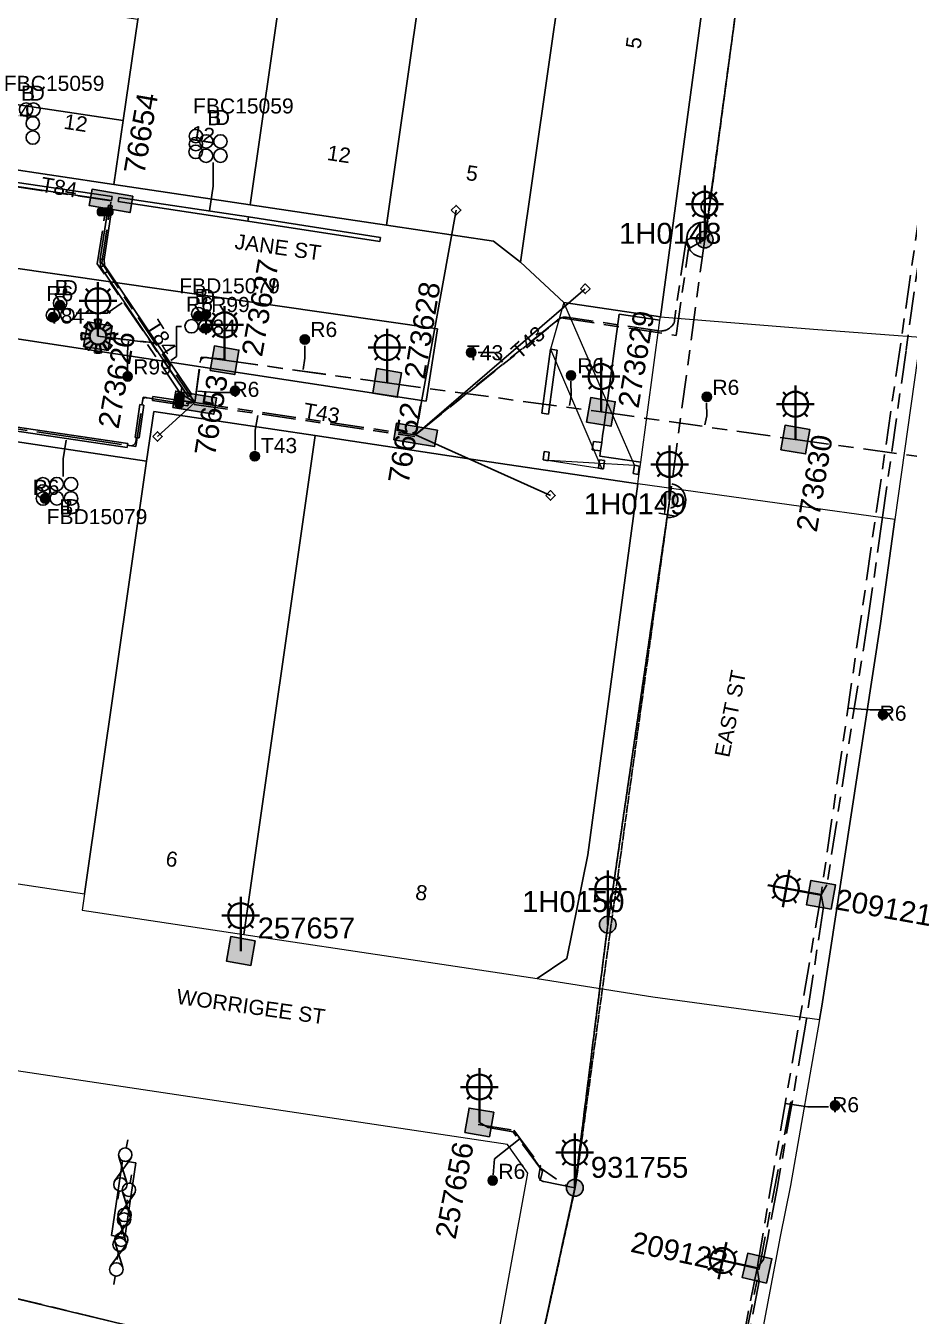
# Model space of a CAD drawing. Header units: metres. Extents: x 280709 to 281347, y 6137535 to 6138306.
# Drawn here: x 281033.1 to 281138.6, y 6137952.8 to 6138106.9 of the extents above; entities that cross this region are included whole.
import ezdxf
from ezdxf.enums import TextEntityAlignment as Align

# ---------------------------------------------------------------- set-up
doc = ezdxf.new("R2010")
doc.units = ezdxf.units.M
doc.linetypes.add('Cable Exist OH', pattern=[1, 1, 0])
doc.linetypes.add('Cable Exist UG', pattern=[8.2, 4, -1.2, 1.8, -1.2])
doc.layers.get('0').update_dxf_attribs({"color": 6})
for name, color, linetype in [('_User DUCT CONFIGS', 7, 'Continuous'), ('Duct_SP_EXT', 7, 'Continuous'), ('Equip_LV_EXT', 7, 'Continuous'), ('Equip_SL_EXT', 7, 'Continuous'), ('Equip_SP_LV_EXT', 7, 'Continuous'), ('Equip_SP_SL_EXT', 7, 'Continuous'), ('Mains_HV_EXT', 7, 'Continuous'), ('Mains_LV_EXT', 7, 'Continuous'), ('Mains_LV_SL_EXT', 7, 'Continuous'), ('Mains_SL_EXT', 7, 'Continuous'), ('OH_Details_SP_MISC', 7, 'Continuous'), ('Services_SP_EXT', 7, 'Continuous'), ('Sub_LV_EXT', 7, 'Continuous'), ('SupportsOH_SP_TR_HV_LV_SL_EXT', 7, 'Continuous'), ('SupportsUG_SP_LV_EXT', 7, 'Continuous'), ('SupportsUG_SP_LV_SL_EXT', 7, 'Continuous'), ('Trench_SP_EXT', 7, 'Continuous'), ('UG_Details_SP_MISC', 7, 'Continuous')]:
    doc.layers.add(name, color=color, linetype=linetype)
doc.layers.add('Cadastre Land Parcels_SP_EXT', color=9, linetype='Continuous', lineweight=5)
doc.layers.add('Cadastre Roads_SP_EXT', color=9, linetype='Continuous', lineweight=5)
doc.styles.add('COLUMN_LABEL', font='arial.ttf')
doc.styles.add('iecARIAL', font='arial.ttf', dxfattribs={"height": 2})
doc.styles.add('POLE_LABEL', font='arial.ttf')
doc.styles.get("Standard").update_dxf_attribs({"font": 'arial.ttf'})

# ---------------------------------------------------------------- blocks, each defined once
blk = doc.blocks.new('COLUMN_EXT')
blk.add_hatch(color=256).paths.add_polyline_path([(-1.49, 1.48), (-1.49, -1.49), (1.48, -1.49), (1.48, 1.48)])
blk.add_lwpolyline([(-1.49, -1.49), (1.48, -1.49), (1.48, 1.48), (-1.49, 1.48)], close=True)
for tag, height, style, flags, p in [('ASSET_NUM', 2.5, 'COLUMN_LABEL', 8, (2, 2)), ('STRUCTURE_PLANT_NUMBER', 0.2, 'POLE_LABEL', 9, (1.81, 0.03)), ('STREET_CODE', 0.2, 'COLUMN_LABEL', 9, (1.81, -0.2))]:
    blk.add_attdef(tag, text='', height=height, dxfattribs=dict(style=style, flags=flags)).set_placement(p, align=Align.MIDDLE_LEFT)
at = {"flags": 9}
for tag, p in [('COLUMN_TYPE', (1.81, -0.4)), ('OWNED_BY', (1.81, -0.6)), ('STATE', (1.81, -0.8)), ('USAGE', (1.81, -1)), ('STREETNAME', (1.81, -1.6)), ('LEGEND', (1.81, -1.2)), ('LOCATION', (1.81, -1.4)), ('SUBURB', (1.81, -1.8)), ('NOTES', (1.81, -2))]:
    blk.add_attdef(tag, text='', height=0.2, dxfattribs=at).set_placement(p, align=Align.MIDDLE_LEFT)
at = {"flags": 1}
blk.add_attdef('Z', (1.81, -2.35), '', height=0.2, dxfattribs=at)
blk = doc.blocks.new('PILLAR_EXT')
blk.add_hatch(color=256).paths.add_polyline_path([(-2.475, 0.99), (-2.475, -0.99), (2.475, -0.99), (2.475, 0.99)])
blk.add_lwpolyline([(-2.475, -0.99), (2.475, -0.99), (2.475, 0.99), (-2.475, 0.99)], close=True)
at = {"style": 'iecARIAL', "flags": 8}
blk.add_attdef('ASSET_NUM', (1.5, 3.5), '', height=2.5, dxfattribs=at)
for tag, p, flags in [('OWNED_BY', (0, -0.2), 9), ('STATE', (0, -0.4), 9), ('SUPPORT_TYPE', (0, -0.6), 9), ('USAGE', (0, -0.8), 9), ('LEGEND', (0, -1), 9), ('LOCATION', (0, -1.2), 9), ('NOTES', (0, -1.4), 9), ('PARENT', (0, -1.6), 9), ('STREETNAME', (0, -1.8), 9), ('SUBURB', (0, -2), 1)]:
    blk.add_attdef(tag, p, '', height=0.2, dxfattribs=dict(flags=flags))
blk = doc.blocks.new('DUCT_EXT')
blk.add_circle((0, 0.8), 0.8)
at = {"flags": 1}
blk.add_attdef('Z', (0, 0), '', height=0.2, dxfattribs=at)
at = {"flags": 9}
for tag, p in [('DUCT_CODE', (0, 0)), ('XSECT_TYPE', (0, -0.2)), ('STATE', (0, -0.6)), ('FB_REFERENCE', (0, -0.4)), ('NOTES', (0, -0.8))]:
    blk.add_attdef(tag, text='', height=0.2, dxfattribs=at).set_placement(p, align=Align.MIDDLE_LEFT)
blk = doc.blocks.new('LV_OH_LINKS_OPEN_EXT')
for p, q in [((-0.17, 4.97), (-0.17, 5.46)), ((0.17, 4.97), (0.17, 5.46)), ((-0.17, 3), (-0.17, 2.5)), ((0.17, 3), (0.17, 2.5))]:
    blk.add_line(p, q)
blk.add_lwpolyline([(0, 2.99, 1), (0, 4.98, 1)], format="xyb", close=True)
at = {"flags": 9}
for tag, p in [('ACTUAL_STATUS', (0, 0)), ('CONSTRUCTED_VOLTAGE', (0, -0.2)), ('OPERATING_VOLTAGE', (0, -0.6)), ('ORIENTATION', (0, -0.8)), ('OWNED_BY', (0, -1)), ('STATE', (0, -1.2)), ('SWITCH_TYPE', (0, -1.4)), ('NO_PHASES', (0, -0.4)), ('USAGE', (0, -1.6)), ('LEGEND', (0, -1.8)), ('NOTES', (0, -2))]:
    blk.add_attdef(tag, text='', height=0.2, dxfattribs=at).set_placement(p, align=Align.MIDDLE_LEFT)
at = {"flags": 1}
blk.add_attdef('Z', (0, 0), '', height=0.2, dxfattribs=at)
blk = doc.blocks.new('SL_LANTERN_EXT')
at = {"lineweight": 40}
for p, q in [((0, 1.97), (0, 6.47)), ((-1.46, 5.68), (-1.06, 5.28)), ((1.46, 5.68), (1.06, 5.28)), ((-2.25, 4.22), (2.25, 4.22)), ((-1.46, 2.76), (-1.06, 3.16)), ((1.46, 2.76), (1.06, 3.16)), ((0, 0), (0, 2.72))]:
    blk.add_line(p, q, dxfattribs=at)
blk.add_circle((0, 4.22), 1.5, dxfattribs=at)
at = {"style": 'iecARIAL', "flags": 9}
blk.add_attdef('ASSET_NUM', (1.5, 1.5), '', height=2.5, dxfattribs=at)
for tag, p, height, flags in [('OPERATING_VOLTAGE', (0.98, -1.65), 0.2, 9), ('CONSTRUCTED_VOLTAGE', (0.98, -0.65), 0.2, 9), ('CONTROL_TYPE', (0.98, -0.85), 0.2, 9), ('LANTERN_PURPOSE', (0.98, -1.05), 0.2, 9), ('LANTERN_TYPE', (0.98, -1.25), 0.2, 9), ('NO_PHASES', (0.98, -1.45), 0.2, 9), ('LNUMBER', (2.18, -3.25), 2.5, 8), ('ORIENTATION', (0.98, -1.85), 0.2, 9), ('OWNED_BY', (0.98, -2.05), 0.2, 9), ('STATE', (0.98, -2.25), 0.2, 9), ('USAGE', (0.98, -2.45), 0.2, 9), ('CEXIST', (0.98, -2.65), 0.2, 9), ('CNEW', (0.98, -2.85), 0.2, 9), ('CNUMBER', (0.98, -3.05), 0.2, 9), ('CREMOVE', (0.98, -3.25), 0.2, 9), ('CREPLACE', (0.98, -3.45), 0.2, 9), ('LKINGHEIGHT', (0.98, -3.65), 0.2, 9), ('LBRACKET', (0.98, -3.85), 0.2, 9), ('LBRACKETVOCAB', (0.98, -4.05), 0.2, 9), ('LCATEGORY', (0.98, -4.25), 0.2, 9), ('LCHARGE1', (0.98, -4.45), 0.2, 9), ('LCHARGE1PERCENT', (0.98, -4.65), 0.2, 9), ('LCHARGE2', (0.98, -4.85), 0.2, 9), ('LCHARGE2PERCENT', (0.98, -5.05), 0.2, 9), ('LCHARGE3', (0.98, -5.25), 0.2, 9), ('LCHARGE3PERCENT', (0.98, -5.45), 0.2, 9), ('LEXIST', (0.98, -5.65), 0.2, 9), ('LLAMP', (0.98, -5.85), 0.2, 9), ('LLAMPVOCAB', (0.98, -6.05), 0.2, 9), ('LMAST', (0.98, -6.25), 0.2, 9), ('LMASTVOCAB', (0.98, -6.45), 0.2, 9), ('LNEW', (0.98, -6.65), 0.2, 9), ('LANTNUMBER', (0.98, -6.85), 0.2, 9), ('LOUTREACH', (0.98, -7.25), 0.2, 9), ('LOUTREACHVOCAB', (0.98, -7.45), 0.2, 9), ('LRATECODE', (0.98, -7.65), 0.2, 9), ('LREMOVE', (0.98, -7.85), 0.2, 9), ('STREETNAME', (0.98, -9.25), 0.2, 9), ('LREPLACE', (0.98, -8.05), 0.2, 9), ('LTYPE', (0.98, -8.25), 0.2, 9), ('LTYPEVOCAB', (0.98, -8.45), 0.2, 9), ('LEGEND', (0.98, -8.65), 0.2, 9), ('LOCATION', (0.98, -8.85), 0.2, 9), ('NOTES', (0.98, -9.05), 0.2, 9), ('SUBURB', (0.98, -9.45), 0.2, 1)]:
    blk.add_attdef(tag, p, '', height=height, dxfattribs=dict(flags=flags))
blk = doc.blocks.new('SL_NIGHTWATCH_EXT')
at = {"lineweight": 40}
h = blk.add_hatch(color=256, dxfattribs=at)
h.paths.add_polyline_path([(0.39, 1.96, 0.098491), (-0.39, 1.96), (-0.2, 0.98, -0.098491), (0.19, 0.98)])
h.paths.add_polyline_path([(0.55, 0.83, -0.098491), (0.83, 0.56), (1.66, 1.11, 0.098491), (1.11, 1.66)])
h.paths.add_polyline_path([(0.98, 0.2, -0.098491), (0.98, -0.19), (1.96, -0.39, 0.098491), (1.96, 0.39)])
h.paths.add_polyline_path([(0.83, -0.55, -0.098491), (0.56, -0.83), (1.11, -1.66, 0.098491), (1.66, -1.11)])
h.paths.add_polyline_path([(-0.19, -0.98), (-0.39, -1.96, 0.098491), (0.39, -1.96), (0.2, -0.98, -0.098491)])
h.paths.add_polyline_path([(-0.83, -0.56), (-1.66, -1.11, 0.098491), (-1.11, -1.66), (-0.55, -0.83, -0.098491)])
h.paths.add_polyline_path([(-0.98, 0.19), (-1.96, 0.39, 0.098491), (-1.96, -0.39), (-0.98, -0.2, -0.098491)])
h.paths.add_polyline_path([(-1.11, 1.66, 0.098491), (-1.66, 1.11), (-0.83, 0.55, -0.098491), (-0.56, 0.83)])
for p, q in [((-1.16, 1.63), (-1.16, 1.63, 0)), ((-1.1, 1.64), (-1.1, 1.64, 0)), ((1.08, 1.63), (1.08, 1.63, 0)), ((-0.86, -0.57), (-0.86, -0.57, 0)), ((0.82, -0.57), (0.82, -0.57, 0)), ((1.96, -0.37), (1.96, -0.37, 0)), ((1.13, -1.65), (1.13, -1.65, 0))]:
    blk.add_line(p, q, dxfattribs=at)
for points in [[(-0.56, 0.83, 0.098491), (-0.83, 0.55), (-1.66, 1.11, -0.098491), (-1.11, 1.66)], [(-0.2, 0.98, -0.098491), (0.19, 0.98), (0.39, 1.96, 0.098491), (-0.39, 1.96)], [(0.83, 0.56), (1.66, 1.11, 0.098491), (1.11, 1.66), (0.55, 0.83, -0.098491)], [(-0.98, 0.19, 0.098491), (-0.98, -0.2), (-1.96, -0.39, -0.098491), (-1.96, 0.39)], [(0.98, -0.19), (1.96, -0.39, 0.098491), (1.96, 0.39), (0.98, 0.2, -0.098491)], [(-0.83, -0.56, 0.098491), (-0.55, -0.83), (-1.11, -1.66, -0.098491), (-1.66, -1.11)], [(0.2, -0.98), (0.39, -1.96, -0.098491), (-0.39, -1.96), (-0.19, -0.98, 0.098491)], [(0.56, -0.83), (1.11, -1.66, 0.098491), (1.66, -1.11), (0.83, -0.55, -0.098491)]]:
    blk.add_lwpolyline(points, format="xyb", close=True, dxfattribs=at)
blk.add_circle((0, 0), 1, dxfattribs=at)
blk = doc.blocks.new('CCP_EXT')
at = {"flags": 9}
for tag, p in [('LIFE_SUPPORT', (0, -1.6)), ('STATE', (0, -1.8)), ('NOTES', (0, -2))]:
    blk.add_attdef(tag, text='', height=0.2, dxfattribs=at).set_placement(p, align=Align.MIDDLE_LEFT)
blk.add_wipeout([(0, 0.57), (0.57, 0), (0, -0.57), (-0.57, 0)])
blk.add_lwpolyline([(-0.57, 0), (0, 0.57), (0.57, 0), (0, -0.57), (-0.57, 0)])
at = {"flags": 1}
blk.add_attdef('Z', (0, 0), '', height=0.2, dxfattribs=at)
at = {"flags": 9}
for tag, p in [('CCP_TYPE', (0, 0)), ('CONSTRUCTED_VOLTAGE', (0, -0.2)), ('OPERATING_VOLTAGE', (0, -0.6)), ('ORIENTATION', (0, -0.8)), ('OWNED_BY', (0, -1)), ('NO_PHASES', (0, -0.4)), ('USAGE', (0, -1.2)), ('LEGEND', (0, -1.4))]:
    blk.add_attdef(tag, text='', height=0.2, dxfattribs=at).set_placement(p, align=Align.MIDDLE_LEFT)
blk = doc.blocks.new('POLE_EXT')
blk.add_hatch(color=256).paths.add_polyline_path([(-1, 0, 1), (1, 0, 1)])
blk.add_lwpolyline([(-1, 0, 1), (1, 0, 1)], format="xyb", close=True)
for tag, height, flags, p in [('pNumber', 2.5, 8, (-17.84, 2.07)), ('OWNED_BY', 0.2, 9, (1.35, -0.4)), ('SPECIAL_USE', 0.2, 9, (1.35, -0.8)), ('STATE', 0.2, 9, (1.35, -1)), ('cLV', 0.2, 9, (1.35, -1.4)), ('hDepth', 0.2, 9, (1.35, -1.6)), ('PARENT', 0.2, 9, (1.35, -0.6)), ('USAGE', 0.2, 9, (1.35, -1.2)), ('hDia', 0.2, 9, (1.35, -1.8)), ('cHV', 0.2, 9, (1.35, -2)), ('LBRACKET', 0.2, 9, (1.35, -2.2)), ('LExisting', 0.2, 9, (1.35, -2.4)), ('LANTNUMBER', 0.2, 9, (1.35, -2.6)), ('LOther', 0.2, 9, (1.35, -2.8)), ('LRemove', 0.2, 9, (1.35, -3)), ('cLinedev', 0.2, 9, (1.35, -3.4)), ('pExisting', 0.2, 9, (1.35, -3.8)), ('pFooting', 0.2, 9, (1.35, -4.4)), ('pNew', 0.2, 9, (1.35, -4.6)), ('LEGEND', 0.2, 9, (1.35, -3.2)), ('LOCATION', 0.2, 9, (1.35, -3.6)), ('PFNUMBER', 0.2, 9, (1.35, -4)), ('NEWPFNUMBER', 0.2, 9, (1.35, -4.2)), ('pRelocate', 0.2, 9, (1.35, -5)), ('pRemove', 0.2, 9, (1.35, -5.2)), ('pReplace', 0.2, 9, (1.35, -5.4)), ('pStay', 0.2, 9, (1.35, -5.6)), ('pType', 0.2, 9, (1.35, -5.8)), ('cspan', 0.2, 9, (1.35, -6)), ('STREETNAME', 0.2, 9, (1.35, -6.2)), ('SUBURB', 0.2, 9, (1.35, -6.4)), ('OPERATED_BY', 0.2, 9, (1.36, -7.01)), ('NOTES', 0.2, 9, (1.35, -6.6)), ('MAINTAINED_BY', 0.2, 9, (1.36, -6.81))]:
    blk.add_attdef(tag, text='', height=height, dxfattribs=dict(flags=flags)).set_placement(p, align=Align.MIDDLE_LEFT)
at = {"style": 'POLE_LABEL'}
for tag, height, flags, p in [('ASSET_NUM', 2.5, 8, (2, 2)), ('STRUCTURE_PLANT_NUMBER', 0.2, 9, (1.35, 0.03)), ('STREET_CODE', 0.2, 9, (1.35, -0.2))]:
    blk.add_attdef(tag, text='', height=height, dxfattribs=dict(at, flags=flags)).set_placement(p, align=Align.MIDDLE_LEFT)
at = {"flags": 1}
blk.add_attdef('Z', (1.35, -7.33), '', height=0.2, dxfattribs=at)
blk = doc.blocks.new('SL_STJ_EXT')
h = blk.add_hatch(color=256)
edge = h.paths.add_edge_path()
edge.add_ellipse((-0.59, 0.13), major_axis=(0.226, 0.226), ratio=1, start_angle=45, end_angle=135)
edge.add_line((-0.91, 0.13), (-0.91, -0.13))
edge.add_ellipse((-0.59, -0.13), major_axis=(0.226, 0.226), ratio=1, start_angle=135, end_angle=225)
edge.add_line((-0.59, -0.45), (0.59, -0.45))
edge.add_ellipse((0.59, -0.13), major_axis=(-0.226, 0.226), ratio=1, start_angle=135, end_angle=225)
edge.add_line((0.91, -0.13), (0.91, 0.13))
edge.add_ellipse((0.59, 0.13), major_axis=(-0.226, 0.226), ratio=1, start_angle=225, end_angle=315)
edge.add_line((0.59, 0.45), (-0.59, 0.45))
blk.add_lwpolyline([(-0.91, 0.13), (-0.91, -0.13, 0.414214), (-0.59, -0.45), (0.59, -0.45, 0.414214), (0.91, -0.13), (0.91, 0.13, 0.414214), (0.59, 0.45), (-0.59, 0.45, 0.414214)], format="xyb", close=True)
at = {"flags": 1}
blk.add_attdef('Z', (0, 0), '', height=0.2, dxfattribs=at)
at = {"flags": 9}
for tag, p in [('ORIENTATION', (0, 0)), ('USAGE', (0, -0.2)), ('LEGEND', (0, -0.4)), ('NOTES', (0, -0.6))]:
    blk.add_attdef(tag, text='', height=0.2, dxfattribs=at).set_placement(p, align=Align.MIDDLE_LEFT)
blk = doc.blocks.new('End Shackle_EXT')
at = {"flags": 9}
for tag, p in [('STATE', (0, -1.2)), ('USAGE', (0, -1.4)), ('NOTES', (0, -1.6))]:
    blk.add_attdef(tag, text='', height=0.2, dxfattribs=at).set_placement(p, align=Align.MIDDLE_LEFT)
blk.add_wipeout([(0, 0.25), (1.81, 0.25), (1.82, -0.25), (0, -0.25)])
blk.add_line((1.81, -1), (1.81, 1))
at = {"flags": 1}
blk.add_attdef('Z', (0, 0), '', height=0.2, dxfattribs=at)
at = {"flags": 9}
for tag, p in [('CONNECTOR_TYPE', (0, 0)), ('CONSTRUCTED_VOLTAGE', (0, -0.2)), ('OPERATING_VOLTAGE', (0, -0.6)), ('ORIENTATION', (0, -0.8)), ('OWNED_BY', (0, -1)), ('NO_PHASES', (0, -0.4))]:
    blk.add_attdef(tag, text='', height=0.2, dxfattribs=at).set_placement(p, align=Align.MIDDLE_LEFT)
blk = doc.blocks.new('CABLE_LARGE_EXT')
h = blk.add_hatch(color=256)
edge = h.paths.add_edge_path()
edge.add_arc((0, 0.55), 0.55, 0, 360)
blk.add_circle((0, 0.55), 0.55)
at = {"flags": 1}
blk.add_attdef('Z', (0, 0), '', height=0.2, dxfattribs=at)
at = {"flags": 9}
for tag, p in [('COND_CODE', (0, 0)), ('STATE', (0, -0.4)), ('XSECT_SIZE', (0, -0.6)), ('FB_REFERENCE', (0, -0.2)), ('NOTES', (0, -0.8))]:
    blk.add_attdef(tag, text='', height=0.2, dxfattribs=at).set_placement(p, align=Align.MIDDLE_LEFT)
blk = doc.blocks.new('LV_UG_DFUSE_CLOSED_EXT')
for points in [[(1, 0), (0, 0)], [(5.04, 0.73), (2.16, -0.72)], [(5.05, -0.71), (2.16, 0.72)], [(6.2, 0.01), (7.2, 0.01)]]:
    blk.add_lwpolyline(points)
for centre in [(1.8, 0), (5.4, 0.01)]:
    blk.add_circle(centre, 0.8)
at = {"flags": 9}
for tag, p in [('ACTUAL_STATUS', (0, 0)), ('CONSTRUCTED_VOLTAGE', (0, -0.2)), ('OPERATING_VOLTAGE', (0, -0.6)), ('ORIENTATION', (0, -0.8)), ('STATE', (0, -1)), ('SWITCH_TYPE', (0, -1.2)), ('NO_PHASES', (0, -0.4)), ('USAGE', (0, -1.4)), ('NOTES', (0, -1.6))]:
    blk.add_attdef(tag, text='', height=0.2, dxfattribs=at).set_placement(p, align=Align.MIDDLE_LEFT)
at = {"flags": 1}
blk.add_attdef('Z', (0, 0), '', height=0.2, dxfattribs=at)

msp = doc.modelspace()

# ---------------------------------------------------------------- linework, layer by layer
at = {"layer": '_User DUCT CONFIGS'}
for points in [[(281055.5, 6138090.55), (281055.52, 6138087.72), (281055.08, 6138084.78)], [(281039.17, 6138072.53), (281042.85, 6138072.54), (281044.66, 6138073.77)], [(281051.72, 6138070.94), (281051.13, 6138070.94), (281051.15, 6138067.39), (281050.45, 6138066.9)], [(281045.3, 6138065.47), (281045.29, 6138067.93), (281045.39, 6138069.2)], [(281066.46, 6138068.66), (281066.47, 6138067.18), (281066.25, 6138065.8)], [(281087.15, 6138067.83), (281089.1, 6138067.84), (281090.07, 6138066.68)], [(281098.24, 6138064.43), (281098.25, 6138062.7), (281098.08, 6138061.52)], [(281057.53, 6138063.07), (281055.72, 6138063.07), (281053.67, 6138063.23)], [(281114.44, 6138061.84), (281114.45, 6138060.28), (281114.21, 6138059.22)], [(281060.54, 6138056.17), (281060.54, 6138058.56), (281060.83, 6138060.31)], [(281037.61, 6138053.06), (281037.61, 6138055.17), (281037.95, 6138057.37)], [(281136.42, 6138025.19), (281133.96, 6138025.17), (281131.32, 6138025.39)], [(281129, 6137977.79), (281126.51, 6137977.78), (281123.83, 6137978.19)], [(281088.96, 6137969.64), (281089.12, 6137971.56), (281092.16, 6137973.99)]]:
    msp.add_lwpolyline(points, dxfattribs=at)
at = {"layer": 'Cadastre Land Parcels_SP_EXT', "linetype": 'Continuous'}
msp.add_lwpolyline([(281312.17, 6137902.96), (281323.09, 6137984.45), (281347.09, 6138158.63), (281292.08, 6138168), (281230.78, 6138177.16), (281221.76, 6138116.82), (281188.59, 6138121.78), (281197.61, 6138182.12), (281197.61, 6138182.12), (281177.71, 6138185.1), (281174.89, 6138164.15), (281172.07, 6138143.27), (281150.74, 6138146.31), (281139.99, 6138069.68), (281136.93, 6138047.89), (281135.19, 6138035.49), (281128.18, 6137989.79), (281127.91, 6137988.19), (281124.47, 6137968.36), (281123.23, 6137962.3), (281116.98, 6137929.21)], dxfattribs=at)
for points in [[(281067.75, 6138139.91), (281051.48, 6138142.34), (281048.45, 6138121.21), (281046.5, 6138107.63), (281044.77, 6138095.56), (281043.67, 6138087.92), (281059.95, 6138085.49), (281067.75, 6138139.91)], [(281084.03, 6138137.48), (281067.75, 6138139.91), (281059.95, 6138085.49), (281076.22, 6138083.06), (281084.03, 6138137.48)], [(281100.31, 6138135.04), (281084.03, 6138137.48), (281076.22, 6138083.06), (281088.98, 6138081.15), (281092.22, 6138078.64), (281100.31, 6138135.04)], [(281117.08, 6138132.54), (281100.31, 6138135.04), (281092.22, 6138078.64), (281097.37, 6138073.83), (281108.93, 6138072.1), (281117.08, 6138132.54)], [(281046.5, 6138107.63), (281026.24, 6138110.66), (281024.51, 6138098.59), (281044.77, 6138095.56), (281046.5, 6138107.63)], [(281044.77, 6138095.56), (281024.51, 6138098.59), (281024.34, 6138097.39), (281029.84, 6138089.99), (281043.67, 6138087.92), (281044.77, 6138095.56)], [(281082.29, 6138070.68), (281011.36, 6138080.86), (281010.38, 6138072.77), (281080.93, 6138062.03), (281082.29, 6138070.68)], [(281108.87, 6138071.7), (281103.98, 6138072.43), (281102.16, 6138058.9), (281102.02, 6138057.9), (281101.91, 6138057.09), (281101.78, 6138056.1), (281101.69, 6138055.48), (281106.58, 6138054.75), (281108.87, 6138071.7)], [(281096.6, 6138068.13), (281095.81, 6138068.24), (281094.76, 6138060.59), (281095.55, 6138060.47), (281096.6, 6138068.13)], [(281067.71, 6138057.92), (281048.41, 6138060.8), (281047.56, 6138054.86), (281040.16, 6138003.22), (281039.87, 6138001.24), (281059.17, 6137998.35), (281067.71, 6138057.92)], [(281047.56, 6138054.86), (281026.78, 6138057.97), (281017.73, 6138051.23), (281013.74, 6138023.37), (281014.09, 6138015.24), (281021.36, 6138006.04), (281040.16, 6138003.22), (281047.56, 6138054.86)], [(281097.73, 6137995.49), (281100.25, 6138007.85), (281106.23, 6138052.16), (281086.33, 6138055.13), (281067.71, 6138057.92), (281059.17, 6137998.35), (281078.33, 6137995.47), (281094.2, 6137993.09), (281097.73, 6137995.49)], [(281101.91, 6138057.09), (281100.92, 6138057.22), (281100.78, 6138056.22), (281101.78, 6138056.1), (281101.91, 6138057.09)], [(281095.64, 6138055.93), (281095.04, 6138056.01), (281094.92, 6138055.02), (281095.52, 6138054.93), (281095.64, 6138055.93)], [(281102.23, 6138054.94), (281101.64, 6138055.03), (281101.51, 6138054.04), (281101.93, 6138053.97), (281102.11, 6138053.94), (281102.23, 6138054.94)], [(281106.33, 6138053.79), (281106.4, 6138054.29), (281105.81, 6138054.38), (281105.67, 6138053.39), (281106.27, 6138053.29), (281106.33, 6138053.79)], [(281086.77, 6137935.1), (281093.08, 6137969.87), (281090.65, 6137973.27), (281011.55, 6137985.14), (281008.11, 6137982.58), (280997.01, 6137905.48), (281036.79, 6137899.51), (281078.29, 6137893.3), (281086.77, 6137935.1)]]:
    msp.add_lwpolyline(points, close=True, dxfattribs=at)
at = {"layer": 'Cadastre Roads_SP_EXT', "linetype": 'Continuous'}
msp.add_lwpolyline([(281150.74, 6138146.31), (281151, 6138148.13), (281153.7, 6138167.38), (281156.25, 6138185.56), (281124.74, 6138189.28), (281117.08, 6138132.54), (281108.93, 6138072.1), (281127.19, 6138070.63), (281139.99, 6138069.68), (281150.74, 6138146.31)], close=True, dxfattribs=at)
msp.add_lwpolyline([(281011.36, 6138080.86), (281082.29, 6138070.68), (281080.93, 6138062.03), (281010.38, 6138072.77)], dxfattribs=at)
at = {"layer": 'Duct_SP_EXT'}
for p, q in [((281043.38, 6138085.99), (281028.78, 6138088.15)), ((281043.45, 6138086.46), (281029.05, 6138088.6)), ((281043.38, 6138085.99), (281043.41, 6138086.23)), ((281043.45, 6138086.46), (281043.41, 6138086.23)), ((281044.17, 6138085.87), (281044.21, 6138086.11)), ((281044.17, 6138085.87), (281059.65, 6138083.55)), ((281044.25, 6138086.34), (281044.21, 6138086.11)), ((281044.25, 6138086.34), (281059.72, 6138084.03)), ((281043, 6138085.43), (281042.03, 6138079.03)), ((281043.47, 6138085.36), (281042.5, 6138078.96)), ((281043, 6138085.43), (281043.24, 6138085.4)), ((281043.47, 6138085.36), (281043.24, 6138085.4)), ((281059.65, 6138083.55), (281059.69, 6138083.79)), ((281059.65, 6138083.55), (281075.43, 6138081.12)), ((281059.72, 6138084.03), (281059.69, 6138083.79)), ((281059.72, 6138084.03), (281075.5, 6138081.59)), ((281075.43, 6138081.12), (281075.47, 6138081.36)), ((281075.5, 6138081.59), (281075.47, 6138081.36)), ((281042.03, 6138079.03), (281042.03, 6138079.01)), ((281042.03, 6138079.03), (281042.27, 6138079)), ((281042.03, 6138079.01), (281042.06, 6138078.08)), ((281042.03, 6138079.01), (281042.27, 6138079)), ((281042.06, 6138078.08), (281042.3, 6138078.16)), ((281042.06, 6138078.08), (281042.55, 6138077.33)), ((281042.5, 6138078.96), (281042.27, 6138079)), ((281042.51, 6138078.98), (281042.27, 6138079)), ((281042.53, 6138078.24), (281042.3, 6138078.16)), ((281042.5, 6138078.96), (281042.51, 6138078.98)), ((281042.51, 6138078.98), (281042.53, 6138078.24)), ((281042.53, 6138078.24), (281042.96, 6138077.59)), ((281042.55, 6138077.33), (281042.76, 6138077.46)), ((281042.55, 6138077.33), (281042.56, 6138077.33)), ((281042.56, 6138077.33), (281042.76, 6138077.46)), ((281042.56, 6138077.33), (281048.32, 6138068.82)), ((281042.96, 6138077.59), (281042.76, 6138077.46)), ((281042.96, 6138077.59), (281042.76, 6138077.46)), ((281042.96, 6138077.59), (281042.96, 6138077.59)), ((281042.96, 6138077.59), (281048.71, 6138069.09)), ((281048.32, 6138068.82), (281048.52, 6138068.96)), ((281048.32, 6138068.82), (281048.52, 6138068.96)), ((281048.32, 6138068.82), (281052.53, 6138062.59)), ((281048.71, 6138069.09), (281048.52, 6138068.96)), ((281048.71, 6138069.09), (281048.52, 6138068.96)), ((281048.71, 6138069.09), (281052.93, 6138062.86)), ((281048.32, 6138062.6), (281048.28, 6138062.36)), ((281048.32, 6138062.6), (281052.58, 6138061.94)), ((281052.53, 6138062.59), (281052.73, 6138062.73)), ((281052.93, 6138062.86), (281052.73, 6138062.73)), ((281046.2, 6138057.71), (281046.77, 6138061.62)), ((281046.68, 6138057.64), (281047.24, 6138061.55)), ((281046.77, 6138061.62), (281047.01, 6138061.59)), ((281047.24, 6138061.55), (281047.01, 6138061.59)), ((281048.25, 6138062.12), (281048.28, 6138062.36)), ((281048.25, 6138062.12), (281052.5, 6138061.47)), ((281052.5, 6138061.47), (281052.54, 6138061.7)), ((281052.58, 6138061.94), (281052.54, 6138061.7)), ((281027.22, 6138059.64), (281045.31, 6138056.98)), ((281027.18, 6138059.16), (281045.24, 6138056.51)), ((281045.24, 6138056.51), (281045.28, 6138056.74)), ((281045.31, 6138056.98), (281045.28, 6138056.74)), ((281046.2, 6138057.71), (281046.44, 6138057.67)), ((281046.68, 6138057.64), (281046.44, 6138057.67))]:
    msp.add_line(p, q, dxfattribs=at)
at = {"layer": 'Mains_HV_EXT', "linetype": 'Cable Exist OH'}
msp.add_lwpolyline([(281124.61, 6138157.57), (281114.22, 6138081.4)], dxfattribs=at)
at = {"layer": 'Mains_HV_EXT', "linetype": 'Continuous'}
for points in [[(281114.51, 6138083.4, 1.039956), (281113.97, 6138079.21)], [(281109.72, 6138048.14, 0.959993), (281110.28, 6138052.17)]]:
    msp.add_lwpolyline(points, format="xyb", dxfattribs=at)
at = {"layer": 'Mains_LV_EXT', "linetype": 'Cable Exist OH'}
msp.add_lwpolyline([(281124.61, 6138157.55), (281121.01, 6138131.54), (281114.25, 6138081.34)], dxfattribs=at)
at = {"layer": 'Mains_LV_EXT', "linetype": 'Cable Exist UG'}
for points in [[(281043.32, 6138085.95), (281028.85, 6138088.1), (281022.35, 6138098.49), (281007.62, 6138099.59), (281005.61, 6138085.79), (281000.52, 6138084.77)], [(281053.31, 6138061.86), (281042.2, 6138078.55), (281043.32, 6138085.95)], [(281053.31, 6138061.86), (281079.68, 6138058)]]:
    msp.add_lwpolyline(points, dxfattribs=at)
at = {"layer": 'Mains_LV_EXT', "linetype": 'Continuous'}
msp.add_lwpolyline([(281114.52, 6138083.35, 0.708738), (281112.46, 6138080.35)], format="xyb", dxfattribs=at)
at = {"layer": 'Mains_LV_SL_EXT', "linetype": 'Cable Exist UG'}
msp.add_lwpolyline([(281053.31, 6138061.86), (281051.58, 6138063), (281047.47, 6138069.1), (281041.76, 6138069.79)], dxfattribs=at)
at = {"layer": 'Mains_SL_EXT', "linetype": 'Cable Exist OH'}
for points in [[(281121.01, 6138131.54), (281114.27, 6138081.36)], [(281102.63, 6137999.53), (281098.7, 6137968.1)], [(281098.7, 6137968.1), (281084.62, 6137903.8)]]:
    msp.add_lwpolyline(points, dxfattribs=at)
at = {"layer": 'Mains_SL_EXT', "linetype": 'Cable Exist UG'}
for points in [[(281145.82, 6138125.76), (281146.06, 6138123.82), (281146.06, 6138123.82), (281138.25, 6138068.09), (281135.42, 6138047.91), (281133.75, 6138036.15), (281128.8, 6138004.3), (281128.1, 6138003.09)], [(281051.54, 6138062.16), (281051.76, 6138063.65), (281051.76, 6138063.65), (281041.68, 6138078.43), (281042.62, 6138084.62)], [(281051.53, 6138062.14), (281053.31, 6138061.86), (281054.09, 6138067.31), (281056.87, 6138067.04)], [(281056.88, 6138066.92), (281076.29, 6138064.22)], [(281076.29, 6138064.22), (281101.83, 6138060.75)], [(281101.83, 6138060.75), (281125.04, 6138057.45)], [(281125.04, 6138057.45), (281145.64, 6138054.63)], [(281128.1, 6138003.09), (281128.38, 6138001.65), (281128.38, 6138001.65), (281126.38, 6137988.26), (281126.08, 6137986.59), (281122.9, 6137968.25), (281121.73, 6137962.13), (281121.22, 6137959.56), (281120.46, 6137958.52)], [(281098.7, 6137968.1), (281094.56, 6137968.95), (281094.56, 6137968.95), (281094.84, 6137970.1), (281091.33, 6137974.77), (281088.35, 6137975.3), (281087.3, 6137975.92)], [(281120.46, 6137958.52), (281120.7, 6137956.95), (281120.7, 6137956.95), (281115.3, 6137928.58), (281109.92, 6137901.99), (281109.5, 6137899.98), (281108.63, 6137898.55)]]:
    msp.add_lwpolyline(points, dxfattribs=at)
at = {"layer": 'OH_Details_SP_MISC', "color": 7, "linetype": 'Continuous', "flags": 128}
msp.add_lwpolyline([(281059.82, 6137757.77), (281061.61, 6137776.31), (281073.5, 6137851.99), (281084.62, 6137903.8), (281098.7, 6137968.1), (281100.05, 6137978.46)], dxfattribs=at)
at = {"layer": 'Services_SP_EXT'}
msp.add_lwpolyline([(281012.22, 6137965.29), (281031.28, 6137955.06), (281071.52, 6137945.36), (281082.96, 6137949.51)], dxfattribs=at)
at = {"layer": 'Sub_LV_EXT'}
for p, q in [((281043.37, 6137962.4), (281044.7, 6137971.32)), ((281044.7, 6137971.32), (281045.49, 6137971.2)), ((281044.95, 6137962.16), (281046.28, 6137971.08)), ((281046.28, 6137971.08), (281045.49, 6137971.2)), ((281043.37, 6137962.4), (281044.16, 6137962.28)), ((281044.95, 6137962.16), (281044.16, 6137962.28))]:
    msp.add_line(p, q, dxfattribs=at)
at = {"layer": 'Trench_SP_EXT', "linetype": 'Cable Exist UG'}
for points in [[(281145.82, 6138125.76), (281128.1, 6138003.09)], [(281043.2, 6138085.16), (281043.3, 6138085.82)], [(281056.85, 6138066.92), (281076.29, 6138064.22)], [(281076.29, 6138064.22), (281101.83, 6138060.75)], [(281052.5, 6138063.07), (281053.31, 6138061.86)], [(281052.29, 6138061.74), (281053.31, 6138061.86)], [(281053.26, 6138061.65), (281079.59, 6138057.81)], [(281101.83, 6138060.75), (281125.04, 6138057.45)], [(281125.04, 6138057.45), (281145.64, 6138054.63)], [(281128.1, 6138003.09), (281120.46, 6137958.52)], [(281012.3, 6137965.21), (281031.2, 6137955.09), (281071.52, 6137945.36), (281081.74, 6137948.99)], [(281120.46, 6137958.52), (281108.63, 6137898.55)]]:
    msp.add_lwpolyline(points, dxfattribs=at)
for points in [[(281041.73, 6138069.8), (281047.52, 6138069.12), (281048.09, 6138069.06), (281048.09, 6138069.06, -0.273742), (281048.51, 6138068.86)], [(281053.34, 6138061.89), (281053.95, 6138066.65), (281053.95, 6138066.65, -0.491318), (281054.83, 6138067.23), (281054.83, 6138067.23), (281056.85, 6138066.94)], [(281046.99, 6138061.61), (281047.1, 6138062.18), (281047.1, 6138062.18, -0.452565), (281047.53, 6138062.45), (281047.53, 6138062.45), (281048.28, 6138062.34)], [(281045.22, 6138056.78), (281045.76, 6138056.7), (281045.76, 6138056.7, 0.298593), (281046.28, 6138057.22), (281046.28, 6138057.22), (281046.36, 6138057.65)], [(281087.14, 6137975.65), (281091.42, 6137974.98), (281094.59, 6137970.74), (281094.4, 6137969.56), (281094.4, 6137969.56, 0.414488), (281094.99, 6137968.86), (281094.99, 6137968.86), (281098.7, 6137968.1)]]:
    msp.add_lwpolyline(points, format="xyb", dxfattribs=at)
at = {"layer": 'UG_Details_SP_MISC', "color": 7, "linetype": 'Cable Exist UG', "flags": 128}
for points in [[(281124.49, 6137978.35), (281120.84, 6137959.04), (281108.72, 6137898.07), (281098.03, 6137839.14), (281088.2, 6137778.63), (281087.17, 6137772.27), (281091.15, 6137767.18), (281102.59, 6137765.19), (281111.65, 6137763.81), (281112.58, 6137761.53)], [(281087.14, 6137975.65), (281091.42, 6137974.98), (281094.55, 6137970.49), (281097.72, 6137968.3)]]:
    msp.add_lwpolyline(points, dxfattribs=at)

# ---------------------------------------------------------------- block references
at = {"layer": '_User DUCT CONFIGS'}
for name, p in [('DUCT_EXT', (281033.18, 6138096.06)), ('DUCT_EXT', (281034.05, 6138096.06)), ('DUCT_EXT', (281033.97, 6138094.41)), ('DUCT_EXT', (281033.97, 6138092.72)), ('DUCT_EXT', (281053.45, 6138092.89)), ('DUCT_EXT', (281053.45, 6138091.94)), ('DUCT_EXT', (281054.68, 6138092.25)), ('DUCT_EXT', (281056.38, 6138092.25)), ('DUCT_EXT', (281053.42, 6138091.01)), ('DUCT_EXT', (281054.66, 6138090.54)), ('DUCT_EXT', (281056.38, 6138090.55)), ('DUCT_EXT', (281037.23, 6138072.95)), ('CABLE_LARGE_EXT', (281037.23, 6138072.95)), ('DUCT_EXT', (281036.38, 6138071.51)), ('CABLE_LARGE_EXT', (281036.38, 6138071.51)), ('DUCT_EXT', (281038.09, 6138071.52)), ('DUCT_EXT', (281053.73, 6138071.64)), ('CABLE_LARGE_EXT', (281053.74, 6138071.65)), ('CABLE_LARGE_EXT', (281054.66, 6138071.85)), ('DUCT_EXT', (281052.93, 6138070.18)), ('DUCT_EXT', (281054.59, 6138070.18)), ('CABLE_LARGE_EXT', (281054.59, 6138070.18)), ('CABLE_LARGE_EXT', (281066.46, 6138068.86)), ('CABLE_LARGE_EXT', (281086.32, 6138067.3)), ('CABLE_LARGE_EXT', (281098.25, 6138064.56)), ('CABLE_LARGE_EXT', (281045.3, 6138064.44)), ('CABLE_LARGE_EXT', (281058.12, 6138062.72)), ('CABLE_LARGE_EXT', (281114.47, 6138062.01)), ('CABLE_LARGE_EXT', (281060.48, 6138054.91)), ('CABLE_LARGE_EXT', (281135.51, 6138024.05)), ('CABLE_LARGE_EXT', (281129.78, 6137977.39)), ('CABLE_LARGE_EXT', (281088.89, 6137968.43))]:
    msp.add_blockref(name, p, dxfattribs=at)
at = {"layer": '_User DUCT CONFIGS', "rotation": 90.0000000000002}
for name, p in [('DUCT_EXT', (281035.99, 6138052.11)), ('DUCT_EXT', (281036.01, 6138051.25)), ('DUCT_EXT', (281037.64, 6138052.13)), ('DUCT_EXT', (281039.34, 6138052.13)), ('DUCT_EXT', (281035.99, 6138050.41)), ('CABLE_LARGE_EXT', (281035.99, 6138050.41)), ('DUCT_EXT', (281037.64, 6138050.43)), ('DUCT_EXT', (281039.34, 6138050.43))]:
    msp.add_blockref(name, p, dxfattribs=at)
at = {"layer": 'Equip_LV_EXT'}
for p, rotation in [((281044.14, 6137966.73), 80.59342574137696), ((281045.75, 6137969.64), 260.5209158162152), ((281045.23, 6137966.65), 260.5209158162152), ((281044.83, 6137963.68), 260.5209158162152)]:
    msp.add_blockref('LV_UG_DFUSE_CLOSED_EXT', p, dxfattribs=dict(at, rotation=rotation))
at = {"layer": 'Equip_SL_EXT'}
msp.add_blockref('SL_STJ_EXT', (281042.61, 6138084.64), dxfattribs=at)
at = {"layer": 'Equip_SL_EXT', "rotation": 80.81833001726959}
msp.add_blockref('SL_STJ_EXT', (281051.53, 6138062.14), dxfattribs=at)
at = {"layer": 'Equip_SP_LV_EXT', "rotation": 352.6255617085079}
msp.add_blockref('LV_OH_LINKS_OPEN_EXT', (281114.25, 6138081.34), dxfattribs=at)
at = {"layer": 'Equip_SP_SL_EXT'}
for name, p in [('SL_LANTERN_EXT', (281114.21, 6138081.33)), ('SL_LANTERN_EXT', (281041.76, 6138069.79)), ('SL_LANTERN_EXT', (281056.88, 6138066.92)), ('SL_NIGHTWATCH_EXT', (281041.76, 6138069.79)), ('SL_LANTERN_EXT', (281076.29, 6138064.22)), ('SL_LANTERN_EXT', (281101.83, 6138060.75)), ('SL_LANTERN_EXT', (281125.04, 6138057.45)), ('SL_LANTERN_EXT', (281110.02, 6138050.27)), ('SL_LANTERN_EXT', (281102.63, 6137999.53)), ('SL_LANTERN_EXT', (281058.81, 6137996.38)), ('SL_LANTERN_EXT', (281087.3, 6137975.92)), ('SL_LANTERN_EXT', (281098.7, 6137968.1))]:
    msp.add_blockref(name, p, dxfattribs=at)
for p, rotation in [((281128.1, 6138003.09), 79.68506031113941), ((281120.46, 6137958.52), 77.81330723798196)]:
    msp.add_blockref('SL_LANTERN_EXT', p, dxfattribs=dict(at, rotation=rotation))
at = {"layer": 'SupportsOH_SP_TR_HV_LV_SL_EXT'}
ref = msp.add_blockref('POLE_EXT', (281114.21, 6138081.33), dxfattribs=at)
ref.add_attrib('ASSET_NUM', '1H0148', dxfattribs={"layer": '0', "height": 2.5, "style": 'POLE_LABEL'}).set_placement((281116.21, 6138082.08), align=Align.MIDDLE_RIGHT)
ref = msp.add_blockref('POLE_EXT', (281110.02, 6138050.27), dxfattribs=at)
ref.add_attrib('ASSET_NUM', '1H0149', dxfattribs={"layer": '0', "height": 2.5, "style": 'POLE_LABEL'}).set_placement((281112.02, 6138051.02), align=Align.TOP_RIGHT)
ref = msp.add_blockref('POLE_EXT', (281102.63, 6137999.53), dxfattribs=at)
ref.add_attrib('ASSET_NUM', '1H0150', dxfattribs={"layer": '0', "height": 2.5, "style": 'POLE_LABEL'}).set_placement((281104.63, 6138000.28), align=Align.BOTTOM_RIGHT)
ref = msp.add_blockref('POLE_EXT', (281098.7, 6137968.1), dxfattribs=at)
ref.add_attrib('ASSET_NUM', '931755', dxfattribs={"layer": '0', "height": 2.5, "style": 'POLE_LABEL'}).set_placement((281112.26, 6137971.8), align=Align.TOP_RIGHT)
at = {"layer": 'SupportsUG_SP_LV_EXT'}
ref = msp.add_blockref('PILLAR_EXT', (281043.32, 6138085.95), dxfattribs=dict(at, rotation=170.1557187161809))
ref.add_attrib('ASSET_NUM', '76654', dxfattribs={"layer": '0', "height": 2.5, "rotation": 80.1837, "style": 'iecARIAL'}).set_placement((281044.82, 6138089.45), align=Align.TOP_LEFT)
ref = msp.add_blockref('PILLAR_EXT', (281053.31, 6138061.86), dxfattribs=dict(at, rotation=350.3459158195528))
ref.add_attrib('ASSET_NUM', '76653', dxfattribs={"layer": '0', "height": 2.5, "rotation": 80.7919, "style": 'iecARIAL'}).set_placement((281054.81, 6138065.36), align=Align.TOP_RIGHT)
ref = msp.add_blockref('PILLAR_EXT', (281079.68, 6138058), dxfattribs=dict(at, rotation=350.3459158195528))
ref.add_attrib('ASSET_NUM', '76652', dxfattribs={"layer": '0', "height": 2.5, "rotation": 80.4917, "style": 'iecARIAL'}).set_placement((281081.18, 6138061.5), align=Align.BOTTOM_RIGHT)
at = {"layer": 'SupportsUG_SP_LV_SL_EXT'}
ref = msp.add_blockref('COLUMN_EXT', (281056.88, 6138066.92), dxfattribs=dict(at, rotation=350.349917431127))
ref.add_attrib('ASSET_NUM', '273627', dxfattribs={"layer": '0', "height": 2.5, "rotation": 80.0251, "style": 'COLUMN_LABEL'}).set_placement((281058.88, 6138067.67), align=Align.TOP_LEFT)
ref = msp.add_blockref('COLUMN_EXT', (281076.29, 6138064.22), dxfattribs=dict(at, rotation=350.349917431127))
ref.add_attrib('ASSET_NUM', '273628', dxfattribs={"layer": '0', "height": 2.5, "rotation": 80.509, "style": 'COLUMN_LABEL'}).set_placement((281078.29, 6138064.97), align=Align.TOP_LEFT)
ref = msp.add_blockref('COLUMN_EXT', (281101.83, 6138060.75), dxfattribs=dict(at, rotation=350.349917431127))
ref.add_attrib('ASSET_NUM', '273629', dxfattribs={"layer": '0', "height": 2.5, "rotation": 80.509, "style": 'COLUMN_LABEL'}).set_placement((281103.83, 6138061.5), align=Align.TOP_LEFT)
ref = msp.add_blockref('COLUMN_EXT', (281041.76, 6138069.79), dxfattribs=dict(at, rotation=350.349917431127))
ref.add_attrib('ASSET_NUM', '273626', dxfattribs={"layer": '0', "height": 2.5, "rotation": 80.0251, "style": 'COLUMN_LABEL'}).set_placement((281043.76, 6138070.54), align=Align.TOP_RIGHT)
ref = msp.add_blockref('COLUMN_EXT', (281125.04, 6138057.45), dxfattribs=dict(at, rotation=350.349917431127))
ref.add_attrib('ASSET_NUM', '273630', dxfattribs={"layer": '0', "height": 2.5, "rotation": 80.509, "style": 'COLUMN_LABEL'}).set_placement((281127.04, 6138058.2), align=Align.TOP_RIGHT)
ref = msp.add_blockref('COLUMN_EXT', (281128.1, 6138003.09), dxfattribs=dict(at, rotation=79.89214360513338))
ref.add_attrib('ASSET_NUM', '209121', dxfattribs={"layer": '0', "height": 2.5, "rotation": 349.856, "style": 'COLUMN_LABEL'}).set_placement((281130.1, 6138003.84), align=Align.TOP_LEFT)
ref = msp.add_blockref('COLUMN_EXT', (281058.81, 6137996.38), dxfattribs=dict(at, rotation=170.0112603840451))
ref.add_attrib('ASSET_NUM', '257657', dxfattribs={"layer": '0', "height": 2.5, "style": 'COLUMN_LABEL'}).set_placement((281060.82, 6137997.13), align=Align.BOTTOM_LEFT)
ref = msp.add_blockref('COLUMN_EXT', (281087.3, 6137975.92), dxfattribs=dict(at, rotation=350.2125621563095))
ref.add_attrib('ASSET_NUM', '257656', dxfattribs={"layer": '0', "height": 2.5, "rotation": 79.095, "style": 'COLUMN_LABEL'}).set_placement((281084.2, 6137973.76), align=Align.TOP_RIGHT)
ref = msp.add_blockref('COLUMN_EXT', (281120.46, 6137958.52), dxfattribs=dict(at, rotation=77.06000407863614))
ref.add_attrib('ASSET_NUM', '209122', dxfattribs={"layer": '0', "height": 2.5, "rotation": 347.7769, "style": 'COLUMN_LABEL'}).set_placement((281105.76, 6137962.93), align=Align.TOP_LEFT)

# ---------------------------------------------------------------- texts
at = {"layer": '_User DUCT CONFIGS'}
for s, p in [('FBC15059', (281030.51, 6138099.09)), ('B', (281032.57, 6138097.92)), ('D', (281033.6, 6138097.93)), ('FBC15059', (281053.11, 6138096.39)), ('T84', (281029.41, 6138095.65)), ('B', (281054.8, 6138094.99)), ('D', (281055.71, 6138095)), ('B', (281036.57, 6138074.71)), ('D', (281037.54, 6138074.69)), ('FBD15079', (281051.46, 6138074.91)), ('R6', (281035.58, 6138073.99)), ('B', (281053.28, 6138073.65)), ('D', (281053.93, 6138073.63)), ('R6', (281052.27, 6138072.71)), ('R99', (281055.27, 6138072.68)), ('T84', (281035.78, 6138071.31)), ('T84', (281053.89, 6138069.98)), ('R6', (281067.11, 6138069.7)), ('T43', (281085.82, 6138066.92)), ('R6', (281098.98, 6138065.37)), ('R99', (281045.96, 6138065.23)), ('R6', (281057.82, 6138062.55)), ('R6', (281115.13, 6138062.79)), ('T43', (281061.21, 6138055.84)), ('R6', (281033.94, 6138050.85)), ('B', (281037.14, 6138048.53)), ('D', (281037.86, 6138048.54)), ('FBD15079', (281035.63, 6138047.35)), ('R6', (281135.1, 6138023.88)), ('R6', (281129.43, 6137977.13)), ('R6', (281089.57, 6137969.17))]:
    msp.add_text(s, height=1.8, dxfattribs=at).set_placement(p)
at = {"layer": 'Cadastre Land Parcels_SP_EXT'}
for s, rotation, p in [('5', 82.2039, (281106.54, 6138104.02)), ('12', 351.3778, (281037.59, 6138094.58)), ('12', 351.376, (281052.77, 6138093.21)), ('12', 351.3764, (281069.02, 6138090.85)), ('5', 351.3758, (281085.61, 6138088.47)), ('6', 351.2316, (281049.75, 6138006.57)), ('8', 351.8339, (281079.57, 6138002.55))]:
    msp.add_text(s, height=1.8, rotation=rotation, dxfattribs=at).set_placement(p)
at = {"layer": 'Cadastre Roads_SP_EXT'}
for s, rotation, p in [('JANE ST', 352.1246, (281058.01, 6138080.25)), ('EAST ST', 78.8418, (281117.13, 6138019.4)), ('WORRIGEE ST', 352.05, (281051.04, 6137990.09))]:
    msp.add_text(s, height=1.8, rotation=rotation, dxfattribs=at).set_placement(p)
at = {"layer": 'Mains_LV_EXT'}
for s, rotation, p in [('T84', 350.228, (281034.83, 6138087.06)), ('T84', 302.2597, (281047.39, 6138071.01)), ('T43', 41.7845, (281092.09, 6138066.94)), ('T43', 350.346, (281066.18, 6138060.1))]:
    msp.add_text(s, height=1.8, rotation=rotation, dxfattribs=at).set_placement(p)

# ---------------------------------------------------------------- next in the draw order: block references
at = {"layer": 'Services_SP_EXT'}
for p in [(281084.52, 6138084.85), (281099.95, 6138075.46), (281048.87, 6138057.82), (281095.8, 6138050.78)]:
    msp.add_blockref('CCP_EXT', p, dxfattribs=at)

# ---------------------------------------------------------------- next in the draw order: linework, layer by layer
at = {"layer": 'Cadastre Roads_SP_EXT', "linetype": 'Continuous'}
msp.add_lwpolyline([(281026.78, 6138057.97), (281047.56, 6138054.86), (281048.41, 6138060.8), (281067.71, 6138057.92), (281086.33, 6138055.13), (281106.23, 6138052.16), (281106.32, 6138052.79), (281106.58, 6138054.75), (281101.69, 6138055.48), (281101.78, 6138056.1), (281100.78, 6138056.22), (281100.92, 6138057.22), (281101.91, 6138057.09), (281102.02, 6138057.9), (281102.16, 6138058.9), (281103.98, 6138072.43), (281108.87, 6138071.7), (281108.9, 6138071.91), (281108.93, 6138072.1), (281097.37, 6138073.83), (281095.81, 6138068.24), (281096.6, 6138068.13), (281095.55, 6138060.47), (281094.76, 6138060.59), (281095.81, 6138068.24), (281101.93, 6138053.97), (281101.51, 6138054.04), (281101.64, 6138055.03), (281102.23, 6138054.94), (281102.11, 6138053.94), (281101.93, 6138053.97), (281094.92, 6138055.02), (281095.04, 6138056.01), (281095.64, 6138055.93), (281095.52, 6138054.93), (281094.92, 6138055.02), (281105.81, 6138054.38), (281106.4, 6138054.29), (281106.33, 6138053.79), (281106.27, 6138053.29), (281105.67, 6138053.39), (281105.81, 6138054.38), (281097.37, 6138073.83), (281092.22, 6138078.64), (281088.98, 6138081.15), (281076.22, 6138083.06), (281059.95, 6138085.49), (281043.67, 6138087.92), (281029.84, 6138089.99)], dxfattribs=at)
msp.add_lwpolyline([(281128.18, 6137989.79), (281135.19, 6138035.49), (281136.93, 6138047.89), (281124.29, 6138049.64), (281106.23, 6138052.16), (281100.25, 6138007.85), (281097.73, 6137995.49), (281094.2, 6137993.09), (281108, 6137990.9), (281127.91, 6137988.19), (281128.18, 6137989.79)], close=True, dxfattribs=at)
at = {"layer": 'Mains_LV_EXT', "linetype": 'Cable Exist UG'}
msp.add_lwpolyline([(281079.68, 6138058), (281097.04, 6138071.98), (281110.79, 6138069.88), (281112.27, 6138080.24), (281114.23, 6138081.33)], dxfattribs=at)
at = {"layer": 'Mains_SL_EXT', "linetype": 'Cable Exist UG'}
msp.add_lwpolyline([(281018.23, 6138054.13), (281020.06, 6138054.86), (281020.06, 6138054.86), (281026.36, 6138059.57), (281037.93, 6138057.86), (281040.63, 6138057.46), (281040.63, 6138057.46), (281046.29, 6138056.61), (281047.14, 6138062.5), (281051.48, 6138061.82), (281051.54, 6138062.16)], dxfattribs=at)
at = {"layer": 'Services_SP_EXT'}
for points in [[(281084.52, 6138084.85), (281079.68, 6138058)], [(281099.95, 6138075.46), (281079.68, 6138058)], [(281048.87, 6138057.82), (281053.31, 6138061.86)], [(281095.8, 6138050.78), (281079.68, 6138058)]]:
    msp.add_lwpolyline(points, dxfattribs=at)
at = {"layer": 'Trench_SP_EXT', "linetype": 'Cable Exist UG'}
msp.add_lwpolyline([(281114.18, 6138081.33), (281112.48, 6138081.46), (281112.48, 6138081.46, 0.238352), (281111.94, 6138081), (281111.94, 6138081), (281110.55, 6138071.37), (281110.55, 6138071.37, -0.264589), (281109, 6138070.41), (281109, 6138070.41), (281097.72, 6138072.05), (281097.72, 6138072.05, 0.262495), (281096.44, 6138071.54), (281096.44, 6138071.54), (281079.66, 6138058.05)], format="xyb", dxfattribs=at)

# ---------------------------------------------------------------- next in the draw order: block references
at = {"layer": 'Mains_LV_EXT', "rotation": 260.4369420615993}
msp.add_blockref('End Shackle_EXT', (281110.02, 6138050.27), dxfattribs=at)

# ---------------------------------------------------------------- next in the draw order: linework, layer by layer
at = {"layer": 'Mains_HV_EXT', "linetype": 'Cable Exist UG'}
msp.add_lwpolyline([(281114.22, 6138081.4), (281110.02, 6138050.27)], dxfattribs=at)
at = {"layer": 'Mains_HV_EXT', "linetype": 'Cable Exist OH'}
msp.add_lwpolyline([(281061.6, 6137776.22), (281073.5, 6137851.99), (281084.59, 6137903.79), (281098.76, 6137968.15), (281103.07, 6137999.76), (281110.02, 6138050.27)], dxfattribs=at)
at = {"layer": 'Mains_LV_EXT', "linetype": 'Cable Exist OH'}
msp.add_lwpolyline([(281084.62, 6137903.8), (281098.7, 6137968.1), (281102.63, 6137999.53), (281110.02, 6138050.27)], dxfattribs=at)
at = {"layer": 'Mains_SL_EXT', "linetype": 'Cable Exist OH'}
msp.add_lwpolyline([(281110.02, 6138050.27), (281102.63, 6137999.53)], dxfattribs=at)

doc.saveas('drawing.dxf')
